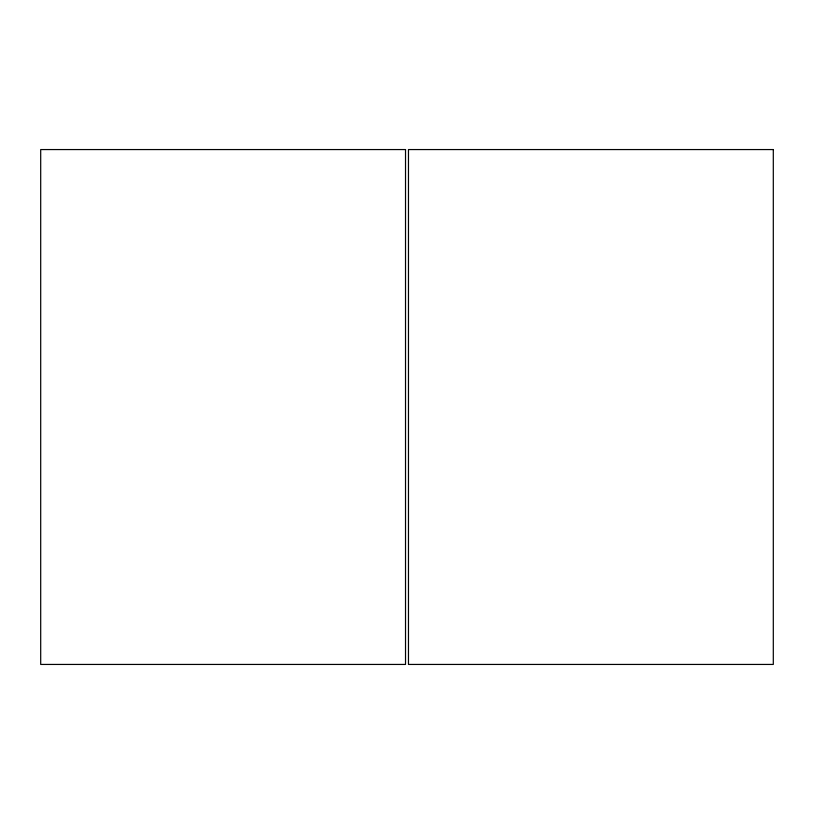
<?xml version="1.0" encoding="UTF-8"?>
<svg xmlns="http://www.w3.org/2000/svg" width="814" height="814" viewBox="0 0 814 814"><rect width="100%" height="100%" fill="white"/><g stroke="black" fill="none" stroke-linecap="round" stroke-linejoin="round"><path stroke-width="1.22" d="M405.525 149.562L40.7 149.562L40.7 664.438L405.525 664.438L405.525 149.562M773.3 149.562L408.475 149.562L408.475 664.438L773.3 664.438L773.3 149.562"/></g></svg>
